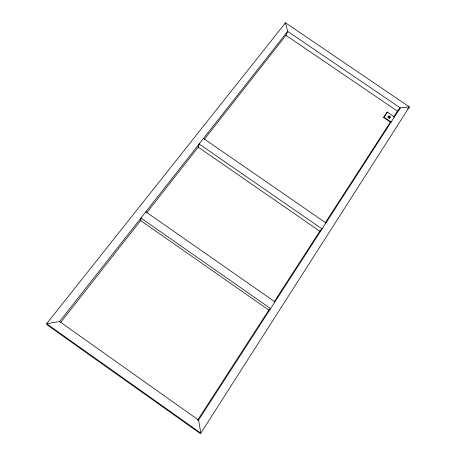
<?xml version="1.0" encoding="UTF-8"?>
<svg xmlns="http://www.w3.org/2000/svg" width="456" height="456" viewBox="0 0 456 456"><rect width="100%" height="100%" fill="white"/><g stroke="black" fill="none" stroke-linecap="round" stroke-linejoin="round"><path stroke-width="0.68" d="M285.011 23.957L285.49 22.8L409.374 106.921L200.834 433.143L199.762 433.2L47.464 325.117L46.626 323.714L285.49 22.8L287.65 31.361L285.958 35.346L204.277 139.422M197.528 420.289L269.53 308.957M274.096 301.895L320.579 230.012M325.139 222.961L390.49 121.912M393.585 117.124L397.45 111.144L400.277 107.89L409.374 106.921L407.715 108.784M198.565 420.073L400.277 107.89L287.65 31.361L59.565 321.531L46.626 323.714L200.834 433.143L198.565 420.073L59.565 321.531M383.667 117.511L383.992 117.124L391.157 122.003L390.82 122.385L383.667 117.511L386.973 112.461L387.304 112.068L394.44 116.924M383.992 117.124L387.304 112.068M60.676 322.398L141.041 219.997M146.746 212.724L198.565 146.695M285.958 35.346L397.45 111.144M203.484 138.436L325.932 222.95M145.823 211.801L274.934 301.878M387.839 116.992A1.151 0.963 37.1 0 1 389.538 116.696A1.151 0.963 37.1 0 1 389.452 118.378M140.927 218.025L140.625 220.527L268.812 310.063L270.602 308.581L140.927 218.025M199.112 143.999L198.206 147.157L319.816 231.198L322.067 228.935L199.112 143.999M388.176 117.141A1.151 0.969 37.1 0 0 390.011 117.859A1.151 0.969 37.1 0 0 389.487 116.075A1.151 0.969 37.1 0 0 388.176 117.141"/></g></svg>
